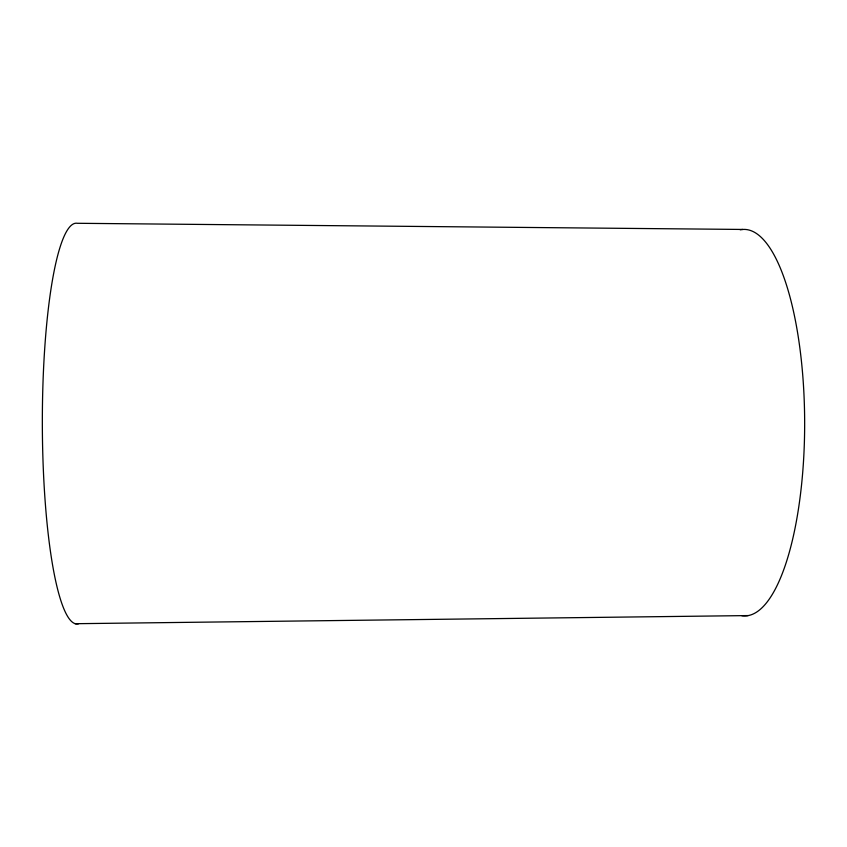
<?xml version="1.0" encoding="UTF-8"?>
<svg xmlns="http://www.w3.org/2000/svg" width="847" height="847" viewBox="0 0 847 847"><rect width="100%" height="100%" fill="white"/><g stroke="black" fill="none" stroke-linecap="round" stroke-linejoin="round"><path stroke-width="1.27" d="M75.118 623.71L748.134 615.578M742.766 229.452L77.299 223.29A200.379 34.282 89.9 0 0 42.35 426.221A200.379 34.282 89.9 0 0 78.75 623.688M740.236 229.812A193.243 60.232 89.9 0 1 804.65 420.991A193.243 60.232 89.9 0 1 741.76 615.674"/></g></svg>
